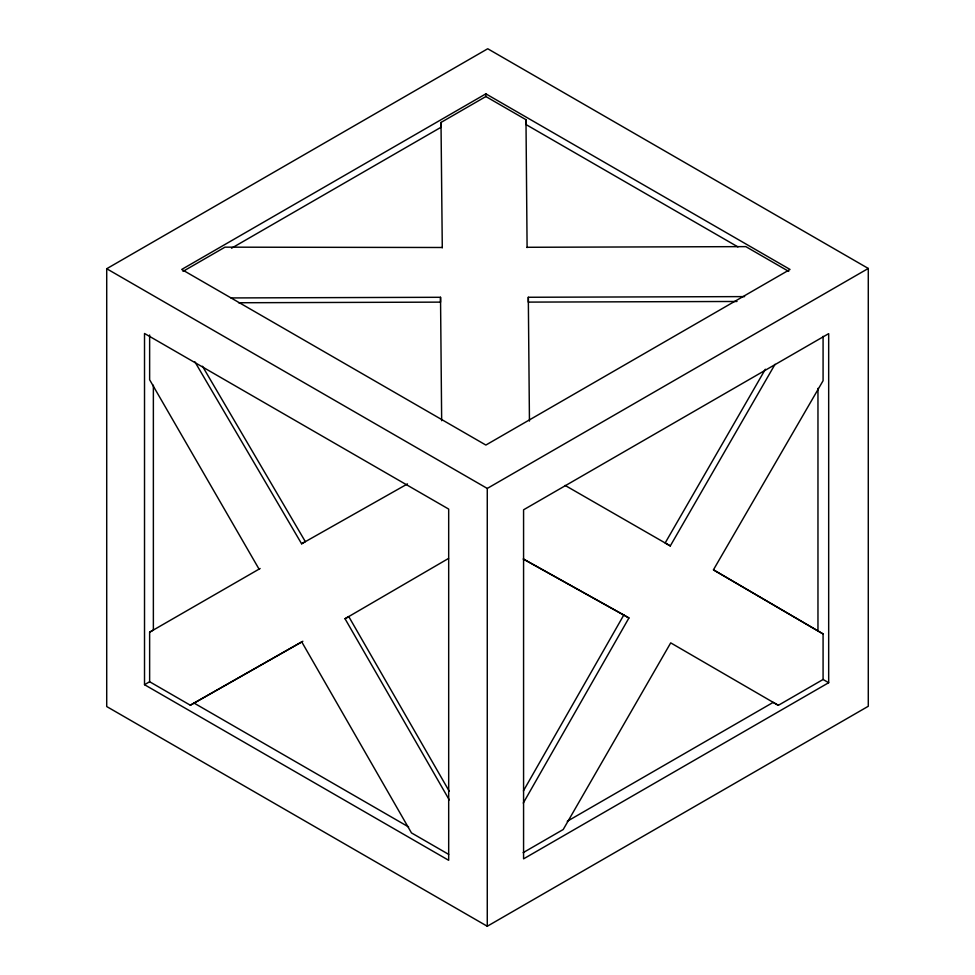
<?xml version="1.0" encoding="UTF-8"?>
<svg xmlns="http://www.w3.org/2000/svg" width="975" height="975" viewBox="0 0 975 975"><rect width="100%" height="100%" fill="white"/><g stroke="black" fill="none" stroke-linecap="round" stroke-linejoin="round"><path stroke-width="1.46" d="M523.429 790.871L623.805 615.006L628.936 617.967L523.27 803.083M765.351 369.245L665.169 542.965L670.288 545.927L775.027 364.309M449.268 799.914L345.028 618.735L448.561 558.431M106.714 268.734L487.732 48.75L868.286 268.454L868.286 706.266L487.268 926.25L106.714 706.546L106.714 268.734L487.268 488.438L868.286 268.454M485.867 93.844L181.703 269.453L485.867 445.051L790.03 269.453L485.867 93.844L485.867 96.537L441.005 122.436L441.005 127.274L231.538 248.211M183.02 271.379L224.957 247.163L442.333 247.492M194.915 361.847L301.604 543.782L305.333 541.625L202.483 366.247M448.671 854.38L411.462 832.894L301.762 641.916L190.32 705.217L149.638 681.732L149.638 632.19L153.368 630.033L153.368 385.222M149.638 632.19L260.142 568.498M144.519 684.694L448.683 860.303L448.683 509.084L144.519 333.474L144.519 684.694L149.638 681.732M190.32 705.217L302.859 641.257M345.028 618.735L348.758 616.578L449.219 791.2M567.267 821.267L773.187 702.378L778.318 705.327L823.083 679.49L828.677 682.707L828.677 333.645L523.575 509.791L523.575 858.853L828.677 682.707M523.161 852.65L563.209 829.518L670.715 642.866L778.318 705.327M301.604 543.782L407.489 483.917M527.134 247.284L745.838 246.626L788.726 271.391M230.953 297.936L440.529 297.29L441.663 420.725M737.003 301.47L528.316 302.104L528.316 297.265L744.62 296.607M238.546 302.75L440.529 302.128L440.529 297.29M523.429 559.016L623.805 615.006M523.27 559.028L628.936 617.967M565.11 485.416L670.288 545.927M485.867 96.537L525.976 119.693L527.097 247.577M737.941 246.907L525.976 124.532L525.976 119.693M713.529 569.912L823.083 633.945L823.083 679.49M194.037 703.06L408.598 826.946M823.083 633.945L713.432 569.814L823.083 380.713L823.083 336.338M259.058 569.132L149.638 379.763L149.638 334.998M441.005 122.436L442.284 247.808M528.316 297.265L529.449 421.066M817.964 388.367L817.964 630.983M487.268 488.438L487.268 926.25"/></g></svg>
